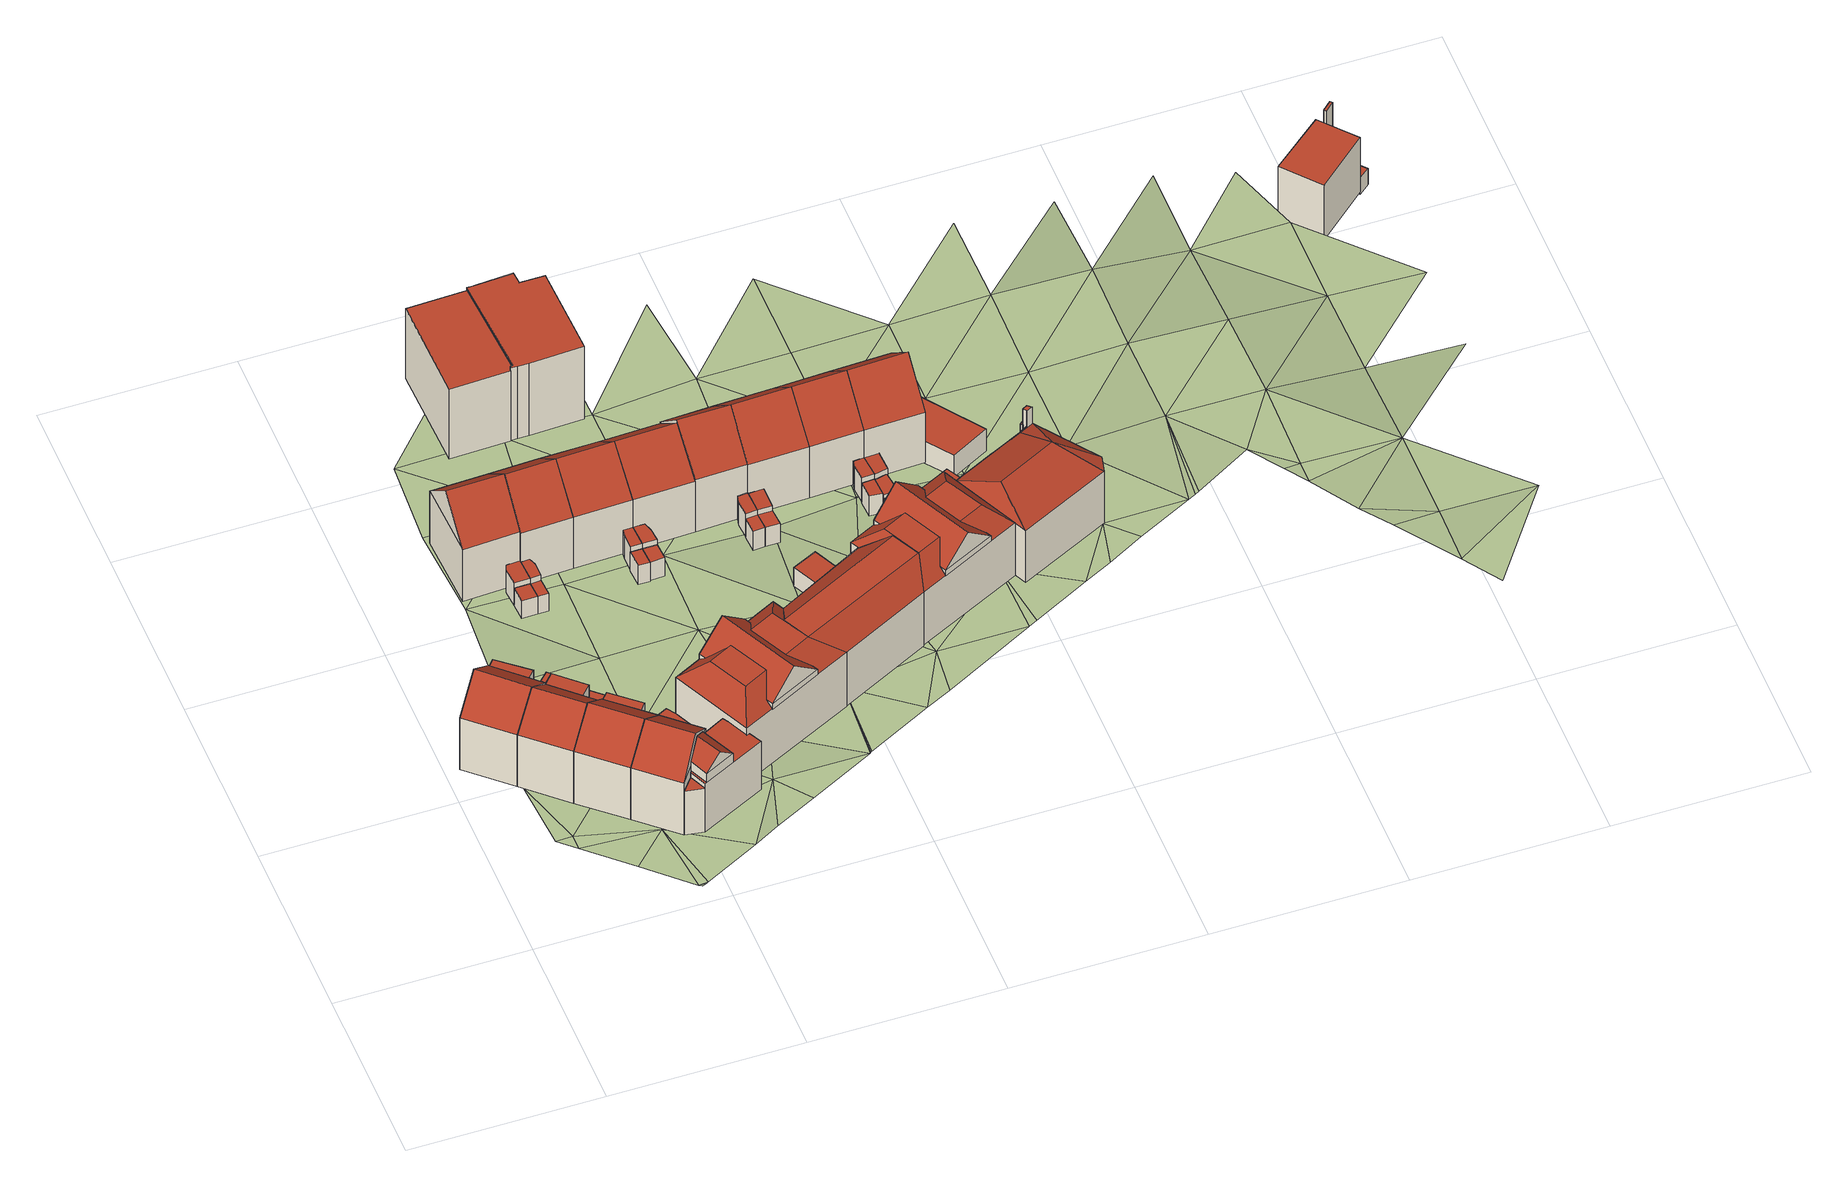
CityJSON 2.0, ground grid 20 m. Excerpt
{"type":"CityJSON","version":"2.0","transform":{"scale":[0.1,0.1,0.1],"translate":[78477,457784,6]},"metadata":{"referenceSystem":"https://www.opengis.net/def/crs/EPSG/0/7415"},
"CityObjects":{
"building1":{"type":"Building","children":["building1-1","building1-2","building1-3"]},
"building1-1":{"type":"BuildingPart","attributes":{"roofType":"1000","RelativeEavesHeight":6.62,"RelativeRidgeHeight":6.62,"AbsoluteEavesHeight":14.81,"AbsoluteRidgeHeight":14.81},"parents":["building1"],"geometry":[{"type":"Solid","lod":"2","boundaries":[[[[0,1,2,3]],[[1,4,5,2]],[[4,6,7,5]],[[6,0,3,7]],[[6,4,1,0]],[[3,2,5,7]]]],"semantics":{"surfaces":[{"type":"WallSurface"},{"type":"RoofSurface","Direction":0,"Slope":90},{"type":"GroundSurface"}],"values":[[0,0,0,0,1,2]]}}]},
"building1-2":{"type":"BuildingPart","attributes":{"roofType":"1000","RelativeEavesHeight":6.96,"RelativeRidgeHeight":6.96,"AbsoluteEavesHeight":15.15,"AbsoluteRidgeHeight":15.15},"parents":["building1"],"geometry":[{"type":"Solid","lod":"2","boundaries":[[[[8,9,10,11]],[[9,12,13,10]],[[12,14,15,13]],[[14,8,11,15]],[[14,12,9,8]],[[11,10,13,15]]]],"semantics":{"surfaces":[{"type":"WallSurface"},{"type":"RoofSurface","Direction":0,"Slope":90},{"type":"GroundSurface"}],"values":[[0,0,0,0,1,2]]}}]},
"building1-3":{"type":"BuildingPart","attributes":{"roofType":"1030","RelativeEavesHeight":7.1,"RelativeRidgeHeight":10.23,"AbsoluteEavesHeight":15.15,"AbsoluteRidgeHeight":18.29},"parents":["building1"],"geometry":[{"type":"Solid","lod":"2","boundaries":[[[[16,17,18,19]],[[17,20,21,18]],[[20,14,22,21]],[[14,16,19,22]],[[20,17,23]],[[16,14,24]],[[17,16,24,23]],[[14,20,23,24]],[[19,18,21,22]]]],"semantics":{"surfaces":[{"type":"WallSurface"},{"type":"RoofSurface","Direction":222.17,"Slope":49.16},{"type":"RoofSurface","Direction":42.84,"Slope":49.16},{"type":"GroundSurface"}],"values":[[0,0,0,0,0,0,1,2,3]]}}]},
"building2":{"type":"Building","children":["building2-1","building2-2","building2-3","building2-4"]},
"building2-1":{"type":"BuildingPart","attributes":{"roofType":"1000","RelativeEavesHeight":6.96,"RelativeRidgeHeight":6.96,"AbsoluteEavesHeight":15.15,"AbsoluteRidgeHeight":15.15},"parents":["building2"],"geometry":[{"type":"Solid","lod":"2","boundaries":[[[[25,26,27,28]],[[26,12,13,27]],[[12,29,30,13]],[[29,25,28,30]],[[29,12,26,25]],[[28,27,13,30]]]],"semantics":{"surfaces":[{"type":"WallSurface"},{"type":"RoofSurface","Direction":0,"Slope":90},{"type":"GroundSurface"}],"values":[[0,0,0,0,1,2]]}}]},
"building2-2":{"type":"BuildingPart","attributes":{"roofType":"1030","RelativeEavesHeight":7.1,"RelativeRidgeHeight":10.23,"AbsoluteEavesHeight":15.15,"AbsoluteRidgeHeight":18.29},"parents":["building2"],"geometry":[{"type":"Solid","lod":"2","boundaries":[[[[26,31,32,33]],[[31,34,35,32]],[[34,16,19,35]],[[16,26,33,19]],[[34,31,36]],[[26,16,24]],[[31,26,24,36]],[[16,34,36,24]],[[33,32,35,19]]]],"semantics":{"surfaces":[{"type":"WallSurface"},{"type":"RoofSurface","Direction":42.23,"Slope":48.13},{"type":"RoofSurface","Direction":221.96,"Slope":48.13},{"type":"GroundSurface"}],"values":[[0,0,0,0,0,0,1,2,3]]}}]},
"building2-3":{"type":"BuildingPart","attributes":{"roofType":"1000","RelativeEavesHeight":2.85,"RelativeRidgeHeight":2.85,"AbsoluteEavesHeight":11.05,"AbsoluteRidgeHeight":11.05},"parents":["building2"],"geometry":[{"type":"Solid","lod":"2","boundaries":[[[[37,38,39,40]],[[38,41,28,39]],[[41,42,30,28]],[[42,37,40,30]],[[42,41,38,37]],[[40,39,28,30]]]],"semantics":{"surfaces":[{"type":"WallSurface"},{"type":"RoofSurface","Direction":0,"Slope":90},{"type":"GroundSurface"}],"values":[[0,0,0,0,1,2]]}}]},
"building2-4":{"type":"BuildingPart","attributes":{"roofType":"1000","RelativeEavesHeight":2.5,"RelativeRidgeHeight":2.5,"AbsoluteEavesHeight":10.72,"AbsoluteRidgeHeight":10.72},"parents":["building2"],"geometry":[{"type":"Solid","lod":"2","boundaries":[[[[43,44,45,46]],[[44,47,48,45]],[[47,49,50,48]],[[49,43,46,50]],[[49,47,44,43]],[[46,45,48,50]]]],"semantics":{"surfaces":[{"type":"WallSurface"},{"type":"RoofSurface","Direction":0,"Slope":90},{"type":"GroundSurface"}],"values":[[0,0,0,0,1,2]]}}]},
"building3":{"type":"Building","children":["building3-1","building3-2"]},
"building3-1":{"type":"BuildingPart","attributes":{"roofType":"1030","RelativeEavesHeight":7.09,"RelativeRidgeHeight":10.22,"AbsoluteEavesHeight":15.15,"AbsoluteRidgeHeight":18.29},"parents":["building3"],"geometry":[{"type":"Solid","lod":"2","boundaries":[[[[51,34,35,52]],[[34,53,54,35]],[[53,55,56,54]],[[55,51,52,56]],[[53,34,57]],[[51,55,58]],[[34,51,58,57]],[[55,53,57,58]],[[52,35,54,56]]]],"semantics":{"surfaces":[{"type":"WallSurface"},{"type":"RoofSurface","Direction":221.71,"Slope":48.97},{"type":"RoofSurface","Direction":41.44,"Slope":48.97},{"type":"GroundSurface"}],"values":[[0,0,0,0,0,0,1,2,3]]}}]},
"building3-2":{"type":"BuildingPart","attributes":{"roofType":"1010","RelativeEavesHeight":6.63,"RelativeRidgeHeight":6.63,"AbsoluteEavesHeight":14.85,"AbsoluteRidgeHeight":14.85},"parents":["building3"],"geometry":[{"type":"Solid","lod":"2","boundaries":[[[[59,60,40,61]],[[60,62,63,40]],[[62,64,65,63]],[[64,59,61,65]],[[64,62,60,59]],[[61,40,63,65]]]],"semantics":{"surfaces":[{"type":"WallSurface"},{"type":"RoofSurface","Direction":0,"Slope":90},{"type":"GroundSurface"}],"values":[[0,0,0,0,1,2]]}}]},
"building4":{"type":"Building","children":["building4-1","building4-2","building4-3","building4-4"]},
"building4-1":{"type":"BuildingPart","attributes":{"roofType":"1000","RelativeEavesHeight":5.97,"RelativeRidgeHeight":5.97,"AbsoluteEavesHeight":14.05,"AbsoluteRidgeHeight":14.05},"parents":["building4"],"geometry":[{"type":"Solid","lod":"2","boundaries":[[[[66,67,68,69]],[[67,70,71,68]],[[70,66,69,71]],[[70,67,66]],[[69,68,71]]]],"semantics":{"surfaces":[{"type":"WallSurface"},{"type":"RoofSurface","Direction":0,"Slope":90},{"type":"GroundSurface"}],"values":[[0,0,0,1,2]]}}]},
"building4-2":{"type":"BuildingPart","attributes":{"roofType":"1000","RelativeEavesHeight":6.56,"RelativeRidgeHeight":6.56,"AbsoluteEavesHeight":14.65,"AbsoluteRidgeHeight":14.65},"parents":["building4"],"geometry":[{"type":"Solid","lod":"2","boundaries":[[[[72,73,74,75]],[[73,76,77,74]],[[76,78,79,77]],[[78,80,69,79]],[[80,81,71,69]],[[81,72,75,71]],[[81,80,78,76,73,72]],[[75,74,77,79,69,71]]]],"semantics":{"surfaces":[{"type":"WallSurface"},{"type":"RoofSurface","Direction":0,"Slope":90},{"type":"GroundSurface"}],"values":[[0,0,0,0,0,0,1,2]]}}]},
"building4-3":{"type":"BuildingPart","attributes":{"roofType":"1030","RelativeEavesHeight":1.22,"RelativeRidgeHeight":2.89,"AbsoluteEavesHeight":15.87,"AbsoluteRidgeHeight":17.55},"parents":["building4"],"geometry":[{"type":"Solid","lod":"2","boundaries":[[[[82,83,84,85]],[[83,86,87,84]],[[86,88,89,87]],[[88,82,85,89]],[[86,83,90]],[[82,88,91]],[[83,82,91,90]],[[88,86,90,91]],[[85,84,87,89]]]],"semantics":{"surfaces":[{"type":"WallSurface"},{"type":"RoofSurface","Direction":244.56,"Slope":45.91},{"type":"RoofSurface","Direction":63.97,"Slope":46.84},{"type":"GroundSurface"}],"values":[[0,0,0,0,0,0,1,2,3]]}}]},
"building4-4":{"type":"BuildingPart","attributes":{"roofType":"1030","RelativeEavesHeight":7.08,"RelativeRidgeHeight":10.21,"AbsoluteEavesHeight":15.15,"AbsoluteRidgeHeight":18.29},"parents":["building4"],"geometry":[{"type":"Solid","lod":"2","boundaries":[[[[92,51,52,68]],[[51,55,56,52]],[[55,93,75,56]],[[93,92,68,75]],[[55,51,58]],[[92,93,94]],[[51,92,94,58]],[[93,55,58,94]],[[68,52,56,75]]]],"semantics":{"surfaces":[{"type":"WallSurface"},{"type":"RoofSurface","Direction":221.72,"Slope":49.16},{"type":"RoofSurface","Direction":41.46,"Slope":49.17},{"type":"GroundSurface"}],"values":[[0,0,0,0,0,0,1,2,3]]}}]},
"building5":{"type":"Building","children":["building5-1","building5-2","building5-3"]},
"building5-1":{"type":"BuildingPart","attributes":{"roofType":"1030","RelativeEavesHeight":7.14,"RelativeRidgeHeight":11.1,"AbsoluteEavesHeight":15.74,"AbsoluteRidgeHeight":19.7},"parents":["building5"],"geometry":[{"type":"Solid","lod":"2","boundaries":[[[[95,96,97,98]],[[96,99,100,97]],[[99,101,102,100]],[[101,95,98,102]],[[99,96,103]],[[95,101,104]],[[96,95,104,103]],[[101,99,103,104]],[[98,97,100,102]]]],"semantics":{"surfaces":[{"type":"WallSurface"},{"type":"RoofSurface","Direction":177.85,"Slope":45.54},{"type":"RoofSurface","Direction":358.1,"Slope":45.54},{"type":"GroundSurface"}],"values":[[0,0,0,0,0,0,1,2,3]]}}]},
"building5-2":{"type":"BuildingPart","attributes":{"roofType":"1000","RelativeEavesHeight":2.43,"RelativeRidgeHeight":2.43,"AbsoluteEavesHeight":11.08,"AbsoluteRidgeHeight":11.08},"parents":["building5"],"geometry":[{"type":"Solid","lod":"2","boundaries":[[[[105,106,107,108]],[[106,109,110,107]],[[109,111,112,110]],[[111,105,108,112]],[[111,109,106,105]],[[108,107,110,112]]]],"semantics":{"surfaces":[{"type":"WallSurface"},{"type":"RoofSurface","Direction":0,"Slope":90},{"type":"GroundSurface"}],"values":[[0,0,0,0,1,2]]}}]},
"building5-3":{"type":"BuildingPart","attributes":{"roofType":"1000","RelativeEavesHeight":3.12,"RelativeRidgeHeight":3.12,"AbsoluteEavesHeight":11.78,"AbsoluteRidgeHeight":11.78},"parents":["building5"],"geometry":[{"type":"Solid","lod":"2","boundaries":[[[[113,114,115,110]],[[114,116,117,115]],[[116,118,119,117]],[[118,120,112,119]],[[120,113,110,112]],[[120,118,116,114,113]],[[110,115,117,119,112]]]],"semantics":{"surfaces":[{"type":"WallSurface"},{"type":"RoofSurface","Direction":0,"Slope":90},{"type":"GroundSurface"}],"values":[[0,0,0,0,0,1,2]]}}]},
"building6":{"type":"Building","children":["building6-1","building6-2","building6-3"]},
"building6-1":{"type":"BuildingPart","attributes":{"roofType":"1000","RelativeEavesHeight":3.12,"RelativeRidgeHeight":3.12,"AbsoluteEavesHeight":11.78,"AbsoluteRidgeHeight":11.78},"parents":["building6"],"geometry":[{"type":"Solid","lod":"2","boundaries":[[[[120,121,122,112]],[[121,123,124,122]],[[123,125,126,124]],[[125,127,128,126]],[[127,120,112,128]],[[127,125,123,121,120]],[[112,122,124,126,128]]]],"semantics":{"surfaces":[{"type":"WallSurface"},{"type":"RoofSurface","Direction":0,"Slope":90},{"type":"GroundSurface"}],"values":[[0,0,0,0,0,1,2]]}}]},
"building6-2":{"type":"BuildingPart","attributes":{"roofType":"1030","RelativeEavesHeight":7.08,"RelativeRidgeHeight":11.04,"AbsoluteEavesHeight":15.74,"AbsoluteRidgeHeight":19.7},"parents":["building6"],"geometry":[{"type":"Solid","lod":"2","boundaries":[[[[129,130,122,131]],[[130,101,132,122]],[[101,133,134,132]],[[133,129,131,134]],[[101,130,135]],[[129,133,136]],[[130,129,136,135]],[[133,101,135,136]],[[131,122,132,134]]]],"semantics":{"surfaces":[{"type":"WallSurface"},{"type":"RoofSurface","Direction":178.16,"Slope":45.89},{"type":"RoofSurface","Direction":358.2,"Slope":45.89},{"type":"GroundSurface"}],"values":[[0,0,0,0,0,0,1,2,3]]}}]},
"building6-3":{"type":"BuildingPart","attributes":{"roofType":"1000","RelativeEavesHeight":2.43,"RelativeRidgeHeight":2.43,"AbsoluteEavesHeight":11.08,"AbsoluteRidgeHeight":11.08},"parents":["building6"],"geometry":[{"type":"Solid","lod":"2","boundaries":[[[[137,105,108,138]],[[105,111,112,108]],[[111,139,128,112]],[[139,137,138,128]],[[139,111,105,137]],[[138,108,112,128]]]],"semantics":{"surfaces":[{"type":"WallSurface"},{"type":"RoofSurface","Direction":0,"Slope":90},{"type":"GroundSurface"}],"values":[[0,0,0,0,1,2]]}}]},
"building7":{"type":"Building","children":["building7-1","building7-2","building7-3","building7-4"]},
"building7-1":{"type":"BuildingPart","attributes":{"roofType":"1030","RelativeEavesHeight":0.696,"RelativeRidgeHeight":3.54,"AbsoluteEavesHeight":16.29,"AbsoluteRidgeHeight":19.13},"parents":["building7"],"geometry":[{"type":"Solid","lod":"2","boundaries":[[[[140,141,142,143]],[[141,144,145,142]],[[144,146,147,145]],[[146,140,143,147]],[[144,141,148]],[[140,146,149]],[[141,140,149,148]],[[146,144,148,149]],[[143,142,145,147]]]],"semantics":{"surfaces":[{"type":"WallSurface"},{"type":"RoofSurface","Direction":63.84,"Slope":47.26},{"type":"RoofSurface","Direction":243.71,"Slope":47.07},{"type":"GroundSurface"}],"values":[[0,0,0,0,0,0,1,2,3]]}}]},
"building7-2":{"type":"BuildingPart","attributes":{"roofType":"1000","RelativeEavesHeight":2.5,"RelativeRidgeHeight":2.5,"AbsoluteEavesHeight":10.72,"AbsoluteRidgeHeight":10.72},"parents":["building7"],"geometry":[{"type":"Solid","lod":"2","boundaries":[[[[150,151,152,153]],[[151,154,155,152]],[[154,156,157,155]],[[156,158,159,157]],[[158,160,161,159]],[[160,162,163,161]],[[162,164,165,163]],[[164,166,167,165]],[[166,150,153,167]],[[166,164,162,160,158,156,154,151,150]],[[152,155,157,159,161,163,165,167,153]]]],"semantics":{"surfaces":[{"type":"WallSurface"},{"type":"RoofSurface","Direction":0,"Slope":90},{"type":"GroundSurface"}],"values":[[0,0,0,0,0,0,0,0,0,1,2]]}}]},
"building7-3":{"type":"BuildingPart","attributes":{"roofType":"1040","RelativeEavesHeight":7.42,"RelativeRidgeHeight":9.76,"AbsoluteEavesHeight":15.59,"AbsoluteRidgeHeight":17.93},"parents":["building7"],"geometry":[{"type":"Solid","lod":"2","boundaries":[[[[168,169,170,171]],[[169,172,153,170]],[[172,173,174,153]],[[173,168,171,174]],[[169,168,175,176]],[[172,169,176,177]],[[173,172,177,178]],[[168,173,178,175]],[[177,176,175,178]],[[171,170,153,174]]]],"semantics":{"surfaces":[{"type":"WallSurface"},{"type":"RoofSurface","Direction":153.61,"Slope":45.57},{"type":"RoofSurface","Direction":244.16,"Slope":43.76},{"type":"RoofSurface","Direction":333.46,"Slope":46.23},{"type":"RoofSurface","Direction":63.61,"Slope":47.9},{"type":"RoofSurface","Direction":153.33,"Slope":90},{"type":"GroundSurface"}],"values":[[0,0,0,0,1,2,3,4,5,6]]}}]},
"building7-4":{"type":"BuildingPart","attributes":{"roofType":"1000","RelativeEavesHeight":3.29,"RelativeRidgeHeight":3.29,"AbsoluteEavesHeight":11.74,"AbsoluteRidgeHeight":11.74},"parents":["building7"],"geometry":[{"type":"Solid","lod":"2","boundaries":[[[[179,180,181,182]],[[180,183,184,181]],[[183,185,186,184]],[[185,187,188,186]],[[187,189,190,188]],[[189,191,192,190]],[[191,193,194,192]],[[193,179,182,194]],[[193,191,189,187,185,183,180,179]],[[182,181,184,186,188,190,192,194]]]],"semantics":{"surfaces":[{"type":"WallSurface"},{"type":"RoofSurface","Direction":0,"Slope":90},{"type":"GroundSurface"}],"values":[[0,0,0,0,0,0,0,0,1,2]]}}]},
"building8":{"type":"Building","children":["building8-1","building8-2","building8-3"]},
"building8-1":{"type":"BuildingPart","attributes":{"roofType":"1030","RelativeEavesHeight":7.04,"RelativeRidgeHeight":11,"AbsoluteEavesHeight":15.74,"AbsoluteRidgeHeight":19.7},"parents":["building8"],"geometry":[{"type":"Solid","lod":"2","boundaries":[[[[133,195,196,134]],[[195,197,198,196]],[[197,129,131,198]],[[129,133,134,131]],[[197,195,199]],[[133,129,136]],[[195,133,136,199]],[[129,197,199,136]],[[134,196,198,131]]]],"semantics":{"surfaces":[{"type":"WallSurface"},{"type":"RoofSurface","Direction":358.2,"Slope":45.86},{"type":"RoofSurface","Direction":178.16,"Slope":45.86},{"type":"GroundSurface"}],"values":[[0,0,0,0,0,0,1,2,3]]}}]},
"building8-2":{"type":"BuildingPart","attributes":{"roofType":"1000","RelativeEavesHeight":2.53,"RelativeRidgeHeight":2.53,"AbsoluteEavesHeight":11.26,"AbsoluteRidgeHeight":11.26},"parents":["building8"],"geometry":[{"type":"Solid","lod":"2","boundaries":[[[[200,201,202,203]],[[201,204,205,202]],[[204,206,207,205]],[[206,200,203,207]],[[206,204,201,200]],[[203,202,205,207]]]],"semantics":{"surfaces":[{"type":"WallSurface"},{"type":"RoofSurface","Direction":0,"Slope":90},{"type":"GroundSurface"}],"values":[[0,0,0,0,1,2]]}}]},
"building8-3":{"type":"BuildingPart","attributes":{"roofType":"1000","RelativeEavesHeight":3.19,"RelativeRidgeHeight":3.19,"AbsoluteEavesHeight":11.96,"AbsoluteRidgeHeight":11.96},"parents":["building8"],"geometry":[{"type":"Solid","lod":"2","boundaries":[[[[208,209,210,211]],[[209,212,213,210]],[[212,214,215,213]],[[214,216,217,215]],[[216,208,211,217]],[[216,214,212,209,208]],[[211,210,213,215,217]]]],"semantics":{"surfaces":[{"type":"WallSurface"},{"type":"RoofSurface","Direction":0,"Slope":90},{"type":"GroundSurface"}],"values":[[0,0,0,0,0,1,2]]}}]},
"building9":{"type":"Building","children":["building9-1","building9-2"]},
"building9-1":{"type":"BuildingPart","attributes":{"roofType":"1000","RelativeEavesHeight":9.56,"RelativeRidgeHeight":9.56,"AbsoluteEavesHeight":18.19,"AbsoluteRidgeHeight":18.19},"parents":["building9"],"geometry":[{"type":"Solid","lod":"2","boundaries":[[[[218,219,220,221]],[[219,222,223,220]],[[222,224,225,223]],[[224,226,227,225]],[[226,228,229,227]],[[228,218,221,229]],[[228,226,224,222,219,218]],[[221,220,223,225,227,229]]]],"semantics":{"surfaces":[{"type":"WallSurface"},{"type":"RoofSurface","Direction":0,"Slope":90},{"type":"GroundSurface"}],"values":[[0,0,0,0,0,0,1,2]]}}]},
"building9-2":{"type":"BuildingPart","attributes":{"roofType":"1000","RelativeEavesHeight":9.92,"RelativeRidgeHeight":9.92,"AbsoluteEavesHeight":18.61,"AbsoluteRidgeHeight":18.61},"parents":["building9"],"geometry":[{"type":"Solid","lod":"2","boundaries":[[[[230,231,232,233]],[[231,234,235,232]],[[234,236,237,235]],[[236,238,239,237]],[[238,240,241,239]],[[240,242,243,241]],[[242,244,245,243]],[[244,246,247,245]],[[246,248,249,247]],[[248,250,251,249]],[[250,252,253,251]],[[252,230,233,253]],[[252,250,248,246,244,242,240,238,236,234,231,230]],[[233,232,235,237,239,241,243,245,247,249,251,253]]]],"semantics":{"surfaces":[{"type":"WallSurface"},{"type":"RoofSurface","Direction":0,"Slope":90},{"type":"GroundSurface"}],"values":[[0,0,0,0,0,0,0,0,0,0,0,0,1,2]]}}]},
"building10":{"type":"Building","children":["building10-1","building10-2","building10-3"]},
"building10-1":{"type":"BuildingPart","attributes":{"roofType":"1030","RelativeEavesHeight":6.99,"RelativeRidgeHeight":10.95,"AbsoluteEavesHeight":15.74,"AbsoluteRidgeHeight":19.7},"parents":["building10"],"geometry":[{"type":"Solid","lod":"2","boundaries":[[[[254,197,215,255]],[[197,195,256,215]],[[195,257,258,256]],[[257,254,255,258]],[[195,197,199]],[[254,257,259]],[[197,254,259,199]],[[257,195,199,259]],[[255,215,256,258]]]],"semantics":{"surfaces":[{"type":"WallSurface"},{"type":"RoofSurface","Direction":178.12,"Slope":45.8},{"type":"RoofSurface","Direction":358.19,"Slope":45.8},{"type":"GroundSurface"}],"values":[[0,0,0,0,0,0,1,2,3]]}}]},
"building10-2":{"type":"BuildingPart","attributes":{"roofType":"1000","RelativeEavesHeight":2.51,"RelativeRidgeHeight":2.51,"AbsoluteEavesHeight":11.26,"AbsoluteRidgeHeight":11.26},"parents":["building10"],"geometry":[{"type":"Solid","lod":"2","boundaries":[[[[260,200,261,262]],[[200,206,217,261]],[[206,263,264,217]],[[263,260,262,264]],[[263,206,200,260]],[[262,261,217,264]]]],"semantics":{"surfaces":[{"type":"WallSurface"},{"type":"RoofSurface","Direction":0,"Slope":90},{"type":"GroundSurface"}],"values":[[0,0,0,0,1,2]]}}]},
"building10-3":{"type":"BuildingPart","attributes":{"roofType":"1000","RelativeEavesHeight":3.17,"RelativeRidgeHeight":3.17,"AbsoluteEavesHeight":11.96,"AbsoluteRidgeHeight":11.96},"parents":["building10"],"geometry":[{"type":"Solid","lod":"2","boundaries":[[[[216,214,215,217]],[[214,265,266,215]],[[265,267,268,266]],[[267,269,264,268]],[[269,216,217,264]],[[269,267,265,214,216]],[[217,215,266,268,264]]]],"semantics":{"surfaces":[{"type":"WallSurface"},{"type":"RoofSurface","Direction":0,"Slope":90},{"type":"GroundSurface"}],"values":[[0,0,0,0,0,1,2]]}}]},
"building11":{"type":"Building","children":["building11-1","building11-2","building11-3"]},
"building11-1":{"type":"BuildingPart","attributes":{"roofType":"1000","RelativeEavesHeight":3.08,"RelativeRidgeHeight":3.08,"AbsoluteEavesHeight":11.97,"AbsoluteRidgeHeight":11.97},"parents":["building11"],"geometry":[{"type":"Solid","lod":"2","boundaries":[[[[270,271,272,273]],[[271,274,275,272]],[[274,276,277,275]],[[276,278,279,277]],[[278,270,273,279]],[[278,276,274,271,270]],[[273,272,275,277,279]]]],"semantics":{"surfaces":[{"type":"WallSurface"},{"type":"RoofSurface","Direction":0,"Slope":90},{"type":"GroundSurface"}],"values":[[0,0,0,0,0,1,2]]}}]},
"building11-2":{"type":"BuildingPart","attributes":{"roofType":"1030","RelativeEavesHeight":7.13,"RelativeRidgeHeight":11.29,"AbsoluteEavesHeight":15.94,"AbsoluteRidgeHeight":20.1},"parents":["building11"],"geometry":[{"type":"Solid","lod":"2","boundaries":[[[[280,281,282,258]],[[281,283,284,282]],[[283,285,255,284]],[[285,280,258,255]],[[283,281,286]],[[280,285,287]],[[281,280,287,286]],[[285,283,286,287]],[[258,282,284,255]]]],"semantics":{"surfaces":[{"type":"WallSurface"},{"type":"RoofSurface","Direction":358.19,"Slope":44.34},{"type":"RoofSurface","Direction":178.12,"Slope":44.34},{"type":"GroundSurface"}],"values":[[0,0,0,0,0,0,1,2,3]]}}]},
"building11-3":{"type":"BuildingPart","attributes":{"roofType":"1000","RelativeEavesHeight":2.57,"RelativeRidgeHeight":2.57,"AbsoluteEavesHeight":11.37,"AbsoluteRidgeHeight":11.37},"parents":["building11"],"geometry":[{"type":"Solid","lod":"2","boundaries":[[[[288,289,290,291]],[[289,292,293,290]],[[292,294,295,293]],[[294,288,291,295]],[[294,292,289,288]],[[291,290,293,295]]]],"semantics":{"surfaces":[{"type":"WallSurface"},{"type":"RoofSurface","Direction":0,"Slope":90},{"type":"GroundSurface"}],"values":[[0,0,0,0,1,2]]}}]},
"building12":{"type":"Building","children":["building12-1","building12-2","building12-3"]},
"building12-1":{"type":"BuildingPart","attributes":{"roofType":"1040","RelativeEavesHeight":7.26,"RelativeRidgeHeight":9.6,"AbsoluteEavesHeight":15.59,"AbsoluteRidgeHeight":17.93},"parents":["building12"],"geometry":[{"type":"Solid","lod":"2","boundaries":[[[[296,168,297,298]],[[168,299,300,297]],[[299,301,302,300]],[[301,296,298,302]],[[168,296,303,175]],[[299,168,175,304]],[[301,299,304,305]],[[296,301,305,303]],[[304,175,303,305]],[[298,297,300,302]]]],"semantics":{"surfaces":[{"type":"WallSurface"},{"type":"RoofSurface","Direction":154.05,"Slope":45.28},{"type":"RoofSurface","Direction":243.63,"Slope":-47.82},{"type":"RoofSurface","Direction":332.98,"Slope":48.8},{"type":"RoofSurface","Direction":63.53,"Slope":-38.4},{"type":"RoofSurface","Direction":0,"Slope":90},{"type":"GroundSurface"}],"values":[[0,0,0,0,1,2,3,4,5,6]]}}]},
"building12-2":{"type":"BuildingPart","attributes":{"roofType":"1000","RelativeEavesHeight":2.48,"RelativeRidgeHeight":2.48,"AbsoluteEavesHeight":10.9,"AbsoluteRidgeHeight":10.9},"parents":["building12"],"geometry":[{"type":"Solid","lod":"2","boundaries":[[[[306,307,308,309]],[[307,310,311,308]],[[310,312,313,311]],[[312,306,309,313]],[[312,310,307,306]],[[309,308,311,313]]]],"semantics":{"surfaces":[{"type":"WallSurface"},{"type":"RoofSurface","Direction":0,"Slope":90},{"type":"GroundSurface"}],"values":[[0,0,0,0,1,2]]}}]},
"building12-3":{"type":"BuildingPart","attributes":{"roofType":"1000","RelativeEavesHeight":2.05,"RelativeRidgeHeight":2.05,"AbsoluteEavesHeight":10.46,"AbsoluteRidgeHeight":10.46},"parents":["building12"],"geometry":[{"type":"Solid","lod":"2","boundaries":[[[[314,315,316,317]],[[315,318,319,316]],[[318,320,321,319]],[[320,314,317,321]],[[320,318,315,314]],[[317,316,319,321]]]],"semantics":{"surfaces":[{"type":"WallSurface"},{"type":"RoofSurface","Direction":0,"Slope":90},{"type":"GroundSurface"}],"values":[[0,0,0,0,1,2]]}}]},
"building13":{"type":"Building","children":["building13-1","building13-2","building13-3"]},
"building13-1":{"type":"BuildingPart","attributes":{"roofType":"1000","RelativeEavesHeight":3.07,"RelativeRidgeHeight":3.07,"AbsoluteEavesHeight":11.97,"AbsoluteRidgeHeight":11.97},"parents":["building13"],"geometry":[{"type":"Solid","lod":"2","boundaries":[[[[322,323,324,325]],[[323,326,327,324]],[[326,276,277,327]],[[276,322,325,277]],[[276,326,323,322]],[[325,324,327,277]]]],"semantics":{"surfaces":[{"type":"WallSurface"},{"type":"RoofSurface","Direction":0,"Slope":90},{"type":"GroundSurface"}],"values":[[0,0,0,0,1,2]]}}]},
"building13-2":{"type":"BuildingPart","attributes":{"roofType":"1000","RelativeEavesHeight":2.56,"RelativeRidgeHeight":2.56,"AbsoluteEavesHeight":11.37,"AbsoluteRidgeHeight":11.37},"parents":["building13"],"geometry":[{"type":"Solid","lod":"2","boundaries":[[[[328,329,330,331]],[[329,289,290,330]],[[289,288,291,290]],[[288,328,331,291]],[[288,289,329,328]],[[331,330,290,291]]]],"semantics":{"surfaces":[{"type":"WallSurface"},{"type":"RoofSurface","Direction":0,"Slope":90},{"type":"GroundSurface"}],"values":[[0,0,0,0,1,2]]}}]},
"building13-3":{"type":"BuildingPart","attributes":{"roofType":"1030","RelativeEavesHeight":7.08,"RelativeRidgeHeight":11.24,"AbsoluteEavesHeight":15.94,"AbsoluteRidgeHeight":20.1},"parents":["building13"],"geometry":[{"type":"Solid","lod":"2","boundaries":[[[[332,333,325,334]],[[333,281,335,325]],[[281,336,337,335]],[[336,332,334,337]],[[281,333,286]],[[332,336,338]],[[333,332,338,286]],[[336,281,286,338]],[[334,325,335,337]]]],"semantics":{"surfaces":[{"type":"WallSurface"},{"type":"RoofSurface","Direction":178.17,"Slope":44.56},{"type":"RoofSurface","Direction":358.2,"Slope":44.56},{"type":"GroundSurface"}],"values":[[0,0,0,0,0,0,1,2,3]]}}]},
"building14":{"type":"Building","children":["building14-1","building14-2","building14-3","building14-4"]},
"building14-1":{"type":"BuildingPart","attributes":{"roofType":"1030","RelativeEavesHeight":0.704,"RelativeRidgeHeight":3.57,"AbsoluteEavesHeight":16.29,"AbsoluteRidgeHeight":19.16},"parents":["building14"],"geometry":[{"type":"Solid","lod":"2","boundaries":[[[[339,340,341,342]],[[340,343,344,341]],[[343,345,346,344]],[[345,339,342,346]],[[343,340,347]],[[339,345,348]],[[340,339,348,347]],[[345,343,347,348]],[[342,341,344,346]]]],"semantics":{"surfaces":[{"type":"WallSurface"},{"type":"RoofSurface","Direction":63.81,"Slope":46.84},{"type":"RoofSurface","Direction":243.76,"Slope":46.61},{"type":"GroundSurface"}],"values":[[0,0,0,0,0,0,1,2,3]]}}]},
"building14-2":{"type":"BuildingPart","attributes":{"roofType":"1040","RelativeEavesHeight":7.22,"RelativeRidgeHeight":9.56,"AbsoluteEavesHeight":15.59,"AbsoluteRidgeHeight":17.93},"parents":["building14"],"geometry":[{"type":"Solid","lod":"2","boundaries":[[[[349,350,351,352]],[[350,353,354,351]],[[353,296,355,354]],[[296,349,352,355]],[[350,349,356,357]],[[353,350,357,358]],[[296,353,358,303]],[[349,296,303,356]],[[358,357,356,303]],[[352,351,354,355]]]],"semantics":{"surfaces":[{"type":"WallSurface"},{"type":"RoofSurface","Direction":333.92,"Slope":48.02},{"type":"RoofSurface","Direction":64.36,"Slope":42.7},{"type":"RoofSurface","Direction":153.77,"Slope":44.66},{"type":"RoofSurface","Direction":243.48,"Slope":38.27},{"type":"RoofSurface","Direction":0,"Slope":90},{"type":"GroundSurface"}],"values":[[0,0,0,0,1,2,3,4,5,6]]}}]},
"building14-3":{"type":"BuildingPart","attributes":{"roofType":"1000","RelativeEavesHeight":6.91,"RelativeRidgeHeight":6.91,"AbsoluteEavesHeight":15.57,"AbsoluteRidgeHeight":15.57},"parents":["building14"],"geometry":[{"type":"Solid","lod":"2","boundaries":[[[[350,359,360,361]],[[359,362,363,360]],[[362,364,365,363]],[[364,350,361,365]],[[364,362,359,350]],[[361,360,363,365]]]],"semantics":{"surfaces":[{"type":"WallSurface"},{"type":"RoofSurface","Direction":47.97,"Slope":90},{"type":"GroundSurface"}],"values":[[0,0,0,0,1,2]]}}]},
"building14-4":{"type":"BuildingPart","attributes":{"roofType":"1000","RelativeEavesHeight":3.3,"RelativeRidgeHeight":3.3,"AbsoluteEavesHeight":11.82,"AbsoluteRidgeHeight":11.82},"parents":["building14"],"geometry":[{"type":"Solid","lod":"2","boundaries":[[[[366,367,368,369]],[[367,370,371,368]],[[370,372,373,371]],[[372,366,369,373]],[[372,370,367,366]],[[369,368,371,373]]]],"semantics":{"surfaces":[{"type":"WallSurface"},{"type":"RoofSurface","Direction":152.71,"Slope":90},{"type":"GroundSurface"}],"values":[[0,0,0,0,1,2]]}}]},
"building15":{"type":"Building","children":["building15-1","building15-2","building15-3"]},
"building15-1":{"type":"BuildingPart","attributes":{"roofType":"1030","RelativeEavesHeight":7.02,"RelativeRidgeHeight":11.18,"AbsoluteEavesHeight":15.94,"AbsoluteRidgeHeight":20.1},"parents":["building15"],"geometry":[{"type":"Solid","lod":"2","boundaries":[[[[336,374,375,337]],[[374,376,377,375]],[[376,332,334,377]],[[332,336,337,334]],[[376,374,378]],[[336,332,338]],[[374,336,338,378]],[[332,376,378,338]],[[337,375,377,334]]]],"semantics":{"surfaces":[{"type":"WallSurface"},{"type":"RoofSurface","Direction":358.21,"Slope":44.54},{"type":"RoofSurface","Direction":178.17,"Slope":44.54},{"type":"GroundSurface"}],"values":[[0,0,0,0,0,0,1,2,3]]}}]},
"building15-2":{"type":"BuildingPart","attributes":{"roofType":"1000","RelativeEavesHeight":2.66,"RelativeRidgeHeight":2.66,"AbsoluteEavesHeight":11.46,"AbsoluteRidgeHeight":11.46},"parents":["building15"],"geometry":[{"type":"Solid","lod":"2","boundaries":[[[[379,380,381,382]],[[380,383,384,381]],[[383,385,386,384]],[[385,379,382,386]],[[385,383,380,379]],[[382,381,384,386]]]],"semantics":{"surfaces":[{"type":"WallSurface"},{"type":"RoofSurface","Direction":0,"Slope":90},{"type":"GroundSurface"}],"values":[[0,0,0,0,1,2]]}}]},
"building15-3":{"type":"BuildingPart","attributes":{"roofType":"1000","RelativeEavesHeight":3.21,"RelativeRidgeHeight":3.21,"AbsoluteEavesHeight":12.16,"AbsoluteRidgeHeight":12.16},"parents":["building15"],"geometry":[{"type":"Solid","lod":"2","boundaries":[[[[387,388,389,390]],[[388,391,392,389]],[[391,393,394,392]],[[393,395,396,394]],[[395,387,390,396]],[[395,393,391,388,387]],[[390,389,392,394,396]]]],"semantics":{"surfaces":[{"type":"WallSurface"},{"type":"RoofSurface","Direction":0,"Slope":90},{"type":"GroundSurface"}],"values":[[0,0,0,0,0,1,2]]}}]},
"building16":{"type":"Building","children":["building16-1","building16-2","building16-3","building16-4","building16-5"]},
"building16-1":{"type":"BuildingPart","attributes":{"roofType":"1030","RelativeEavesHeight":6.98,"RelativeRidgeHeight":11.14,"AbsoluteEavesHeight":15.94,"AbsoluteRidgeHeight":20.1},"parents":["building16"],"geometry":[{"type":"Solid","lod":"2","boundaries":[[[[397,376,392,398]],[[376,374,399,392]],[[374,400,401,399]],[[400,397,398,401]],[[374,376,378]],[[397,400,402]],[[376,397,402,378]],[[400,374,378,402]],[[398,392,399,401]]]],"semantics":{"surfaces":[{"type":"WallSurface"},{"type":"RoofSurface","Direction":178.4,"Slope":44.39},{"type":"RoofSurface","Direction":358.26,"Slope":44.39},{"type":"GroundSurface"}],"values":[[0,0,0,0,0,0,1,2,3]]}}]},
"building16-2":{"type":"BuildingPart","attributes":{"roofType":"1000","RelativeEavesHeight":2.96,"RelativeRidgeHeight":2.96,"AbsoluteEavesHeight":11.87,"AbsoluteRidgeHeight":11.87},"parents":["building16"],"geometry":[{"type":"Solid","lod":"2","boundaries":[[[[403,404,405,406]],[[404,407,408,405]],[[407,409,410,408]],[[409,403,406,410]],[[409,407,404,403]],[[406,405,408,410]]]],"semantics":{"surfaces":[{"type":"WallSurface"},{"type":"RoofSurface","Direction":0,"Slope":90},{"type":"GroundSurface"}],"values":[[0,0,0,0,1,2]]}}]},
"building16-3":{"type":"BuildingPart","attributes":{"roofType":"1000","RelativeEavesHeight":2.28,"RelativeRidgeHeight":2.28,"AbsoluteEavesHeight":10.96,"AbsoluteRidgeHeight":10.96},"parents":["building16"],"geometry":[{"type":"Solid","lod":"2","boundaries":[[[[411,412,413,414]],[[412,415,416,413]],[[415,417,418,416]],[[417,419,420,418]],[[419,421,422,420]],[[421,411,414,422]],[[421,419,417,415,412,411]],[[414,413,416,418,420,422]]]],"semantics":{"surfaces":[{"type":"WallSurface"},{"type":"RoofSurface","Direction":0,"Slope":90},{"type":"GroundSurface"}],"values":[[0,0,0,0,0,0,1,2]]}}]},
"building16-4":{"type":"BuildingPart","attributes":{"roofType":"1000","RelativeEavesHeight":2.68,"RelativeRidgeHeight":2.68,"AbsoluteEavesHeight":11.46,"AbsoluteRidgeHeight":11.46},"parents":["building16"],"geometry":[{"type":"Solid","lod":"2","boundaries":[[[[380,423,424,381]],[[423,425,426,424]],[[425,427,428,426]],[[427,429,430,428]],[[429,431,432,430]],[[431,380,381,432]],[[431,429,427,425,423,380]],[[381,424,426,428,430,432]]]],"semantics":{"surfaces":[{"type":"WallSurface"},{"type":"RoofSurface","Direction":0,"Slope":90},{"type":"GroundSurface"}],"values":[[0,0,0,0,0,0,1,2]]}}]},
"building16-5":{"type":"BuildingPart","attributes":{"roofType":"1000","RelativeEavesHeight":3.21,"RelativeRidgeHeight":3.21,"AbsoluteEavesHeight":12.16,"AbsoluteRidgeHeight":12.16},"parents":["building16"],"geometry":[{"type":"Solid","lod":"2","boundaries":[[[[433,434,435,436]],[[434,437,438,435]],[[437,391,392,438]],[[391,433,436,392]],[[391,437,434,433]],[[436,435,438,392]]]],"semantics":{"surfaces":[{"type":"WallSurface"},{"type":"RoofSurface","Direction":0,"Slope":90},{"type":"GroundSurface"}],"values":[[0,0,0,0,1,2]]}}]},
"building17":{"type":"Building","children":["building17-1","building17-2","building17-3","building17-4","building17-5","building17-6"]},
"building17-1":{"type":"BuildingPart","attributes":{"roofType":"1000","RelativeEavesHeight":6.77,"RelativeRidgeHeight":6.77,"AbsoluteEavesHeight":15.57,"AbsoluteRidgeHeight":15.57},"parents":["building17"],"geometry":[{"type":"Solid","lod":"2","boundaries":[[[[439,440,441,442]],[[440,443,444,441]],[[443,439,442,444]],[[443,440,439]],[[442,441,444]]]],"semantics":{"surfaces":[{"type":"WallSurface"},{"type":"RoofSurface","Direction":0,"Slope":90},{"type":"GroundSurface"}],"values":[[0,0,0,1,2]]}}]},
"building17-2":{"type":"BuildingPart","attributes":{"roofType":"1000","RelativeEavesHeight":6.76,"RelativeRidgeHeight":6.76,"AbsoluteEavesHeight":15.57,"AbsoluteRidgeHeight":15.57},"parents":["building17"],"geometry":[{"type":"Solid","lod":"2","boundaries":[[[[445,446,447,448]],[[446,449,450,447]],[[449,451,452,450]],[[451,445,448,452]],[[451,449,446,445]],[[448,447,450,452]]]],"semantics":{"surfaces":[{"type":"WallSurface"},{"type":"RoofSurface","Direction":0,"Slope":90},{"type":"GroundSurface"}],"values":[[0,0,0,0,1,2]]}}]},
"building17-3":{"type":"BuildingPart","attributes":{"roofType":"1000","RelativeEavesHeight":8.97,"RelativeRidgeHeight":8.97,"AbsoluteEavesHeight":17.77,"AbsoluteRidgeHeight":17.77},"parents":["building17"],"geometry":[{"type":"Solid","lod":"2","boundaries":[[[[453,454,452,441]],[[454,455,450,452]],[[455,456,457,450]],[[456,458,444,457]],[[458,453,441,444]],[[458,456,455,454,453]],[[441,452,450,457,444]]]],"semantics":{"surfaces":[{"type":"WallSurface"},{"type":"RoofSurface","Direction":0,"Slope":90},{"type":"GroundSurface"}],"values":[[0,0,0,0,0,1,2]]}}]},
"building17-4":{"type":"BuildingPart","attributes":{"roofType":"1000","RelativeEavesHeight":3.3,"RelativeRidgeHeight":3.3,"AbsoluteEavesHeight":12.07,"AbsoluteRidgeHeight":12.07},"parents":["building17"],"geometry":[{"type":"Solid","lod":"2","boundaries":[[[[459,460,461,462]],[[460,463,464,461]],[[463,465,466,464]],[[465,467,442,466]],[[467,459,462,442]],[[467,465,463,460,459]],[[462,461,464,466,442]]]],"semantics":{"surfaces":[{"type":"WallSurface"},{"type":"RoofSurface","Direction":0,"Slope":90},{"type":"GroundSurface"}],"values":[[0,0,0,0,0,1,2]]}}]},
"building17-5":{"type":"BuildingPart","attributes":{"roofType":"1040","RelativeEavesHeight":7.08,"RelativeRidgeHeight":9.36,"AbsoluteEavesHeight":15.57,"AbsoluteRidgeHeight":17.86},"parents":["building17"],"geometry":[{"type":"Solid","lod":"2","boundaries":[[[[468,469,470,471]],[[469,364,472,470]],[[364,473,474,472]],[[473,468,471,474]],[[364,469,475]],[[468,473,476]],[[469,468,476,475]],[[473,364,475,476]],[[471,470,472,474]]]],"semantics":{"surfaces":[{"type":"WallSurface"},{"type":"RoofSurface","Direction":244.66,"Slope":29.37},{"type":"RoofSurface","Direction":52.3,"Slope":28.86},{"type":"RoofSurface","Direction":153.96,"Slope":63.3},{"type":"RoofSurface","Direction":334.06,"Slope":63.3},{"type":"GroundSurface"}],"values":[[0,0,0,0,1,2,3,4,5]]}}]},
"building17-6":{"type":"BuildingPart","attributes":{"roofType":"1120","RelativeEavesHeight":6.96,"RelativeRidgeHeight":9.25,"AbsoluteEavesHeight":15.57,"AbsoluteRidgeHeight":17.86},"parents":["building17"],"geometry":[{"type":"Solid","lod":"2","boundaries":[[[[468,473,477,478]],[[473,479,480,477]],[[479,481,482,480]],[[481,468,478,482]],[[473,468,476]],[[479,473,476]],[[481,479,476]],[[468,481,476]],[[478,477,480,482]]]],"semantics":{"surfaces":[{"type":"WallSurface"},{"type":"RoofSurface","Direction":232.29,"Slope":-28.86},{"type":"RoofSurface","Direction":334.11,"Slope":63.26},{"type":"RoofSurface","Direction":53.45,"Slope":50.3},{"type":"RoofSurface","Direction":103.37,"Slope":63.58},{"type":"GroundSurface"}],"values":[[0,0,0,0,1,2,3,4,5]]}}]},
"building18":{"type":"Building","children":["building18-1","building18-2","building18-3"]},
"building18-1":{"type":"BuildingPart","attributes":{"roofType":"1000","RelativeEavesHeight":7.54,"RelativeRidgeHeight":7.54,"AbsoluteEavesHeight":14.3,"AbsoluteRidgeHeight":14.3},"parents":["building18"],"geometry":[{"type":"Solid","lod":"2","boundaries":[[[[483,484,485,486]],[[484,487,488,485]],[[487,489,490,488]],[[489,483,486,490]],[[489,487,484,483]],[[486,485,488,490]]]],"semantics":{"surfaces":[{"type":"WallSurface"},{"type":"RoofSurface","Direction":0,"Slope":90},{"type":"GroundSurface"}],"values":[[0,0,0,0,1,2]]}}]},
"building18-2":{"type":"BuildingPart","attributes":{"roofType":"1000","RelativeEavesHeight":7.43,"RelativeRidgeHeight":7.43,"AbsoluteEavesHeight":14.3,"AbsoluteRidgeHeight":14.3},"parents":["building18"],"geometry":[{"type":"Solid","lod":"2","boundaries":[[[[491,492,493,494]],[[492,495,496,493]],[[495,497,498,496]],[[497,491,494,498]],[[497,495,492,491]],[[494,493,496,498]]]],"semantics":{"surfaces":[{"type":"WallSurface"},{"type":"RoofSurface","Direction":0,"Slope":90},{"type":"GroundSurface"}],"values":[[0,0,0,0,1,2]]}}]},
"building18-3":{"type":"BuildingPart","attributes":{"roofType":"1000","RelativeEavesHeight":2.16,"RelativeRidgeHeight":2.16,"AbsoluteEavesHeight":8.7,"AbsoluteRidgeHeight":8.7},"parents":["building18"],"geometry":[{"type":"Solid","lod":"2","boundaries":[[[[499,500,501,502]],[[500,503,504,501]],[[503,505,506,504]],[[505,499,502,506]],[[505,503,500,499]],[[502,501,504,506]]]],"semantics":{"surfaces":[{"type":"WallSurface"},{"type":"RoofSurface","Direction":0,"Slope":90},{"type":"GroundSurface"}],"values":[[0,0,0,0,1,2]]}}]},
"terrain1":{"type":"TINRelief","geometry":[{"type":"CompositeSurface","lod":"2","boundaries":[[[507,508,509]],[[509,508,510]],[[511,508,507]],[[507,512,511]],[[510,508,513]],[[514,511,512]],[[515,510,513]],[[514,516,517]],[[517,518,514]],[[514,518,511]],[[508,511,513]],[[519,511,518]],[[520,515,521]],[[515,513,521]],[[513,511,522]],[[511,519,522]],[[523,520,524]],[[520,521,525]],[[526,523,524]],[[519,527,522]],[[520,525,524]],[[521,513,528]],[[513,522,529]],[[530,522,527]],[[525,521,528]],[[513,529,528]],[[526,524,531]],[[526,531,532]],[[524,525,533]],[[534,522,530]],[[522,534,529]],[[525,528,533]],[[531,524,535]],[[528,529,536]],[[524,533,535]],[[534,536,529]],[[533,528,537]],[[534,538,536]],[[538,539,536]],[[531,535,540]],[[528,536,537]],[[531,540,541]],[[542,536,539]],[[535,533,543]],[[533,537,544]],[[540,535,543]],[[533,544,543]],[[537,536,545]],[[536,542,545]],[[544,537,546]],[[542,547,545]],[[540,543,548]],[[537,545,546]],[[540,548,549]],[[543,544,550]],[[544,546,550]],[[551,545,547]],[[548,543,552]],[[546,545,553]],[[543,550,552]],[[553,545,551]],[[550,546,554]],[[548,552,555]],[[546,553,554]],[[548,555,556]],[[551,557,553]],[[552,550,558]],[[559,553,557]],[[550,554,558]],[[555,552,560]],[[556,555,560]],[[552,558,560]],[[554,553,561]],[[561,553,559]],[[559,562,561]],[[558,554,563]],[[554,561,564]],[[565,561,562]],[[554,564,563]],[[560,558,566]],[[561,565,567]],[[558,563,566]],[[564,561,567]],[[560,566,568]],[[567,569,564]],[[563,564,570]],[[567,571,569]],[[564,569,570]],[[571,572,569]],[[566,563,573]],[[574,569,572]],[[563,570,573]],[[566,573,575]],[[569,574,576]],[[577,578,574]],[[570,569,579]],[[580,578,577]],[[574,578,576]],[[569,576,579]],[[573,570,581]],[[582,578,580]],[[580,583,582]],[[584,585,583]],[[570,579,581]],[[576,578,582]],[[586,585,584]],[[583,585,582]],[[573,581,587]],[[579,576,588]],[[576,582,589]],[[586,590,591]],[[591,585,586]],[[581,579,588]],[[576,589,588]],[[582,585,591]],[[581,588,592]],[[589,582,593]],[[581,592,594]],[[588,589,595]],[[592,588,595]]]}]}
},
"vertices":[
[58,279,88],[66,288,88],[66,288,22],[58,279,22],[97,262,88],[97,262,22],[88,252,88],[88,252,22],
[97,243,92],[106,252,92],[106,252,22],[97,243,22],[110,249,92],[110,249,22],[101,239,92],[101,239,22],
[53,186,92],[10,225,92],[10,225,21],[53,186,21],[58,279,92],[58,279,21],[101,239,21],[34,252,123],[77,212,123],
[128,212,92],[100,238,92],[100,238,22],[128,212,22],[138,223,92],[138,223,22],
[141,200,92],[141,200,21],[100,238,21],[95,148,92],[95,148,21],[118,174,123],
[151,211,51],[141,200,51],[141,200,22],[151,211,22],[128,212,51],[138,223,51],
[150,213,47],[111,247,47],[111,247,22],[150,213,22],[132,272,47],[132,272,22],[171,237,47],[171,237,22],
[138,110,92],[138,110,21],[143,202,92],[143,202,21],[186,164,92],[186,164,21],[119,175,123],[162,137,123],
[143,202,89],[151,211,89],[143,202,22],[180,186,89],[180,186,22],[172,176,89],[172,176,22],
[198,71,81],[178,74,81],[178,74,21],[198,71,21],[190,89,81],[190,89,21],
[221,133,87],[242,144,87],[242,144,21],[221,133,21],[259,117,87],[259,117,21],[266,104,87],[266,104,21],[198,71,87],[190,89,87],
[200,72,99],[191,92,99],[191,92,87],[200,72,87],[215,124,99],[215,124,87],[232,88,99],[232,88,87],[203,107,115],[216,80,115],
[178,74,92],[221,133,92],[200,103,123],
[143,424,97],[85,421,97],[85,421,26],[143,424,26],[82,502,97],[82,502,26],[140,504,97],[140,504,26],[83,462,137],[142,464,137],
[145,381,51],[129,381,51],[129,381,27],[145,381,27],[128,399,51],[128,399,27],[144,399,51],[144,399,27],
[128,399,58],[127,417,58],[127,417,27],[129,423,58],[129,423,27],[143,424,58],[143,424,27],[144,399,58],
[143,422,58],[143,422,27],[152,423,58],[152,423,27],[155,415,58],[155,415,27],[155,400,58],[155,400,27],
[196,424,97],[143,422,97],[196,424,27],[140,504,27],[192,506,97],[192,506,27],[142,463,137],[194,465,137],
[156,381,51],[156,381,27],[155,400,51],
[300,242,103],[342,158,103],[342,158,96],[300,242,96],[287,131,103],[287,131,96],[245,215,103],[245,215,96],[314,145,131],[273,229,131],
[216,200,47],[229,172,47],[229,172,22],[216,200,22],[212,163,47],[212,163,22],[205,177,47],[205,177,22],[201,175,47],[201,175,22],[191,194,47],[191,194,22],[195,196,47],[195,196,22],[194,201,47],[194,201,22],[210,209,47],[210,209,22],
[377,175,96],[256,116,96],[256,116,22],[377,175,22],[216,200,96],[335,260,96],[335,260,22],[343,186,119],[266,147,119],[246,188,119],[322,226,119],
[247,217,57],[245,221,57],[245,221,25],[247,217,25],[249,223,57],[249,223,25],[245,228,57],[245,228,25],[292,252,57],[292,252,25],[295,245,57],[295,245,25],[300,248,57],[300,248,25],[303,244,57],[303,244,25],
[251,507,97],[251,507,27],[256,426,97],[256,426,27],[253,467,137],
[258,384,53],[246,384,53],[246,384,27],[258,384,27],[245,403,53],[245,403,27],[257,403,53],[257,403,27],
[245,403,60],[245,418,60],[245,418,28],[245,403,28],[246,426,60],[246,426,28],[256,426,60],[256,426,28],[257,403,60],[257,403,28],
[201,601,122],[198,600,122],[198,600,26],[201,601,26],[198,598,122],[198,598,26],[136,596,122],[136,596,26],[133,707,122],[133,707,26],[195,709,122],[195,709,26],
[201,709,126],[202,709,126],[202,709,27],[201,709,27],[242,711,126],[242,711,27],[243,698,126],[243,698,27],[269,698,126],[269,698,27],[272,600,126],[272,600,27],[216,598,126],[216,598,27],[205,598,126],[205,598,27],[198,598,126],[198,598,27],[198,600,126],[198,600,27],[201,601,126],[201,601,27],[195,709,126],[195,709,27],
[319,428,97],[319,428,28],[251,507,28],[314,509,97],[314,509,28],[316,469,137],
[273,385,53],[258,384,28],[273,385,28],[272,403,53],[272,403,28],
[268,426,60],[268,426,28],[271,417,60],[271,417,28],[272,403,60],
[360,421,60],[362,429,60],[362,429,29],[360,421,29],[372,430,60],[372,430,29],[373,406,60],[373,406,29],[361,405,60],[361,405,29],
[314,509,99],[367,511,99],[367,511,28],[372,430,99],[372,430,28],[319,428,99],[370,470,141],[316,469,141],
[373,406,54],[374,388,54],[374,388,28],[373,406,28],[362,387,54],[362,387,28],[361,405,54],[361,405,28],
[471,222,96],[377,175,23],[471,222,23],[341,248,96],[341,248,23],[433,297,96],[433,297,23],[477,251,119],[329,214,119],[462,280,119],
[433,297,49],[408,284,49],[408,284,24],[433,297,24],[383,335,49],[383,335,24],[409,347,49],[409,347,24],
[397,278,45],[374,266,45],[374,266,24],[397,278,24],[365,284,45],[365,284,24],[388,296,45],[388,296,24],
[372,429,60],[388,430,60],[388,430,29],[372,429,29],[388,406,60],[388,406,29],
[388,406,54],[389,388,54],[389,388,28],[388,406,28],
[434,431,99],[372,429,99],[434,431,29],[367,511,29],[429,513,99],[429,513,29],[431,472,141],
[511,346,103],[553,262,103],[553,262,96],[511,346,96],[498,235,103],[498,235,96],[457,319,103],[457,319,96],[525,248,132],[484,333,132],
[429,306,96],[542,361,96],[542,361,24],[429,306,24],[582,276,96],[582,276,24],[471,222,24],[457,291,119],[533,328,119],[553,288,119],
[546,363,96],[546,363,27],[542,361,27],[554,348,96],[554,348,27],[549,346,96],[549,346,27],
[487,335,58],[482,345,58],[482,345,25],[487,335,25],[503,357,58],[503,357,25],[509,345,58],[509,345,25],
[484,515,99],[484,515,29],[489,433,99],[489,433,29],[487,474,141],
[491,410,55],[492,390,55],[492,390,28],[491,410,28],[479,391,55],[479,391,28],[478,409,55],[478,409,28],
[477,425,62],[478,432,62],[478,432,30],[477,425,30],[489,433,62],[489,433,30],[491,410,62],[491,410,30],[478,409,62],[478,409,30],
[551,435,99],[551,435,30],[484,515,30],[547,517,99],[547,517,30],[549,476,141],
[610,430,59],[570,409,59],[570,409,29],[610,430,29],[551,435,59],[551,435,29],[547,517,59],[547,517,29],
[506,389,50],[506,394,50],[506,394,27],[506,389,27],[515,394,50],[515,394,27],[530,377,50],[530,377,27],[492,374,50],[492,374,27],[492,388,50],[492,388,27],
[491,409,55],[491,409,28],[504,412,55],[504,412,28],[506,394,55],[506,394,28],[506,389,55],[506,389,28],[492,388,55],[492,388,28],
[504,434,62],[505,412,62],[505,412,30],[504,434,30],[491,409,62],[491,409,30],
[615,377,96],[634,388,96],[634,388,28],[615,377,28],[635,387,96],[635,387,28],
[630,393,96],[635,397,96],[635,397,28],[630,393,28],[637,394,96],[637,394,28],[632,391,96],[632,391,28],
[634,388,118],[632,391,118],[637,394,118],[641,390,118],[641,390,28],[635,387,118],
[591,366,61],[585,373,61],[585,373,28],[591,366,28],[580,386,61],[580,386,28],[604,398,61],[604,398,28],[615,377,61],
[683,309,96],[588,263,96],[588,263,25],[683,309,25],[549,346,25],[626,383,96],[626,383,25],[580,310,119],[643,341,119],
[626,383,26],[683,309,26],[641,390,96],[641,390,26],[687,327,96],[687,327,26],
[1006,592,83],[974,630,83],[974,630,8],[1006,592,8],[1028,674,83],[1028,674,8],[1059,638,83],[1059,638,8],
[1039,683,83],[1048,691,83],[1048,691,9],[1039,683,9],[1050,689,83],[1050,689,9],[1041,680,83],[1041,680,9],
[1028,674,27],[1039,683,27],[1039,683,5],[1028,674,5],[1070,647,27],[1070,647,5],[1059,638,27],[1059,638,5],
[80,93,20],[80,109,20],[63,109,20],[58,182,21],[161,88,21],[124,52,20],[179,209,23],[169,10,20],[78,309,23],[172,8,20],[177,10,20],[179,11,20],[237,40,21],[84,410,27],[180,309,26],[280,111,22],[78,510,26],[181,510,27],[181,408,27],[83,602,26],[264,54,22],[279,311,26],[295,163,25],[308,76,22],[192,604,27],[181,708,27],[280,410,28],[377,111,22],[281,509,28],[382,197,23],[381,309,24],[378,112,22],[379,113,22],[280,601,28],[277,709,30],[447,147,23],[381,508,29],[387,407,29],[479,210,24],[451,344,25],[474,160,23],[387,610,29],[375,712,32],[475,415,30],[572,210,24],[481,515,30],[570,288,25],[580,410,29],[481,610,30],[480,709,32],[581,215,24],[579,512,30],[641,245,25],[579,611,31],[681,308,26],[671,260,25],[681,510,30],[682,410,28],[709,280,26],[681,611,34],[767,309,26],[680,709,34],[781,411,33],[780,510,33],[775,313,26],[779,315,27],[781,609,34],[838,345,32],[780,709,26],[881,410,33],[863,311,31],[879,311,32],[880,509,30],[879,288,31],[879,609,24],[980,309,32],[912,243,27],[935,210,29],[980,209,32],[980,148,28],[879,710,24],[979,510,24],[980,411,25],[1007,110,27],[1080,211,28],[979,610,24],[1080,410,22],[953,687,25],[1077,507,23]
]}
